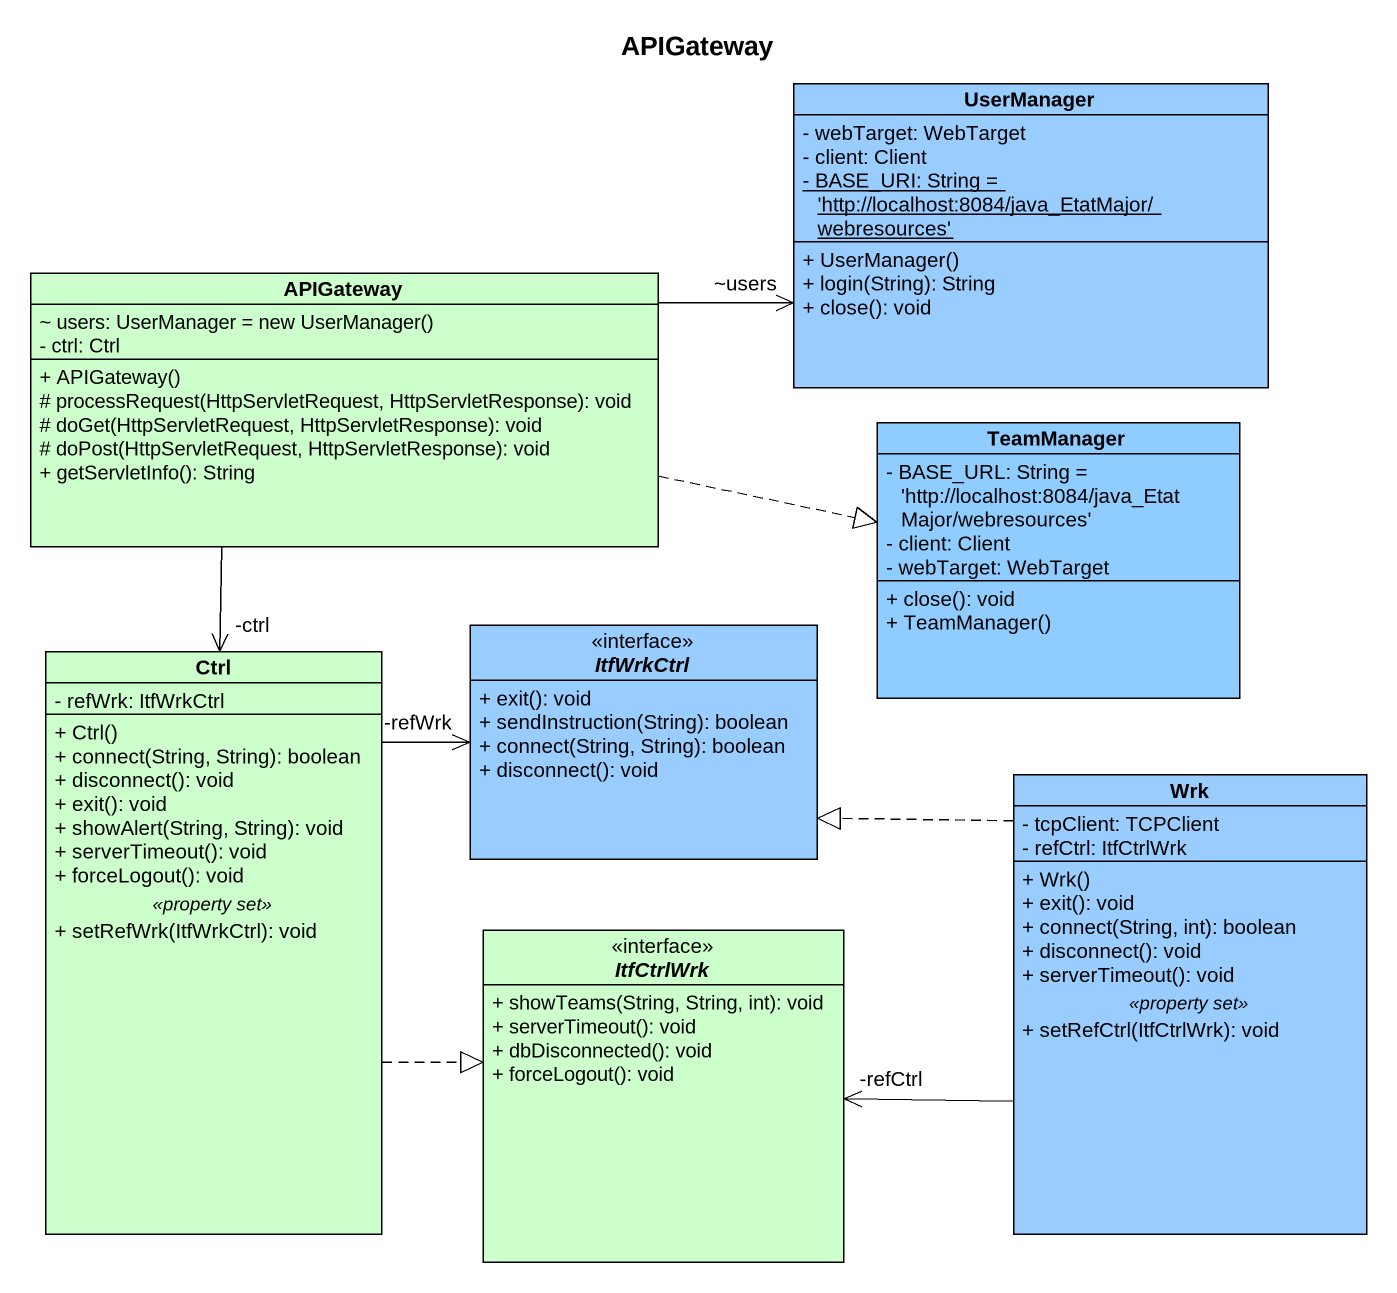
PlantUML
@startuml
title APIGateway
hide circle
hide empty members
skinparam classAttributeIconSize 0
class UserManager #99CCFF {
  - webTarget: WebTarget
  - client: Client
  {static} - BASE_URI: String = 'http://localhost:8084/java_EtatMajor/webresources'
  + UserManager()
  + login(String): String
  + close(): void
}
class APIGateway #CCFFCC {
  {field} ~ users: UserManager = new UserManager()
  - ctrl: Ctrl
  + APIGateway()
  # processRequest(HttpServletRequest, HttpServletResponse): void
  # doGet(HttpServletRequest, HttpServletResponse): void
  # doPost(HttpServletRequest, HttpServletResponse): void
  + getServletInfo(): String
}
class TeamManager #8FCCFF {
  - BASE_URL: String = 'http://localhost:8084/java_EtatMajor/webresources'
  - client: Client
  - webTarget: WebTarget
  + close(): void
  + TeamManager()
}
interface ItfWrkCtrl #99CCFF {
  + exit(): void
  + sendInstruction(String): boolean
  + connect(String, String): boolean
  + disconnect(): void
}
class Ctrl #CCFFCC {
  - refWrk: ItfWrkCtrl
  --
  + Ctrl()
  + connect(String, String): boolean
  + disconnect(): void
  + exit(): void
  + showAlert(String, String): void
  + serverTimeout(): void
  + forceLogout(): void
  .. <<property set>> ..
  + setRefWrk(ItfWrkCtrl): void
}
class Wrk #99CCFF {
  - tcpClient: TCPClient
  - refCtrl: ItfCtrlWrk
  --
  + Wrk()
  + exit(): void
  + connect(String, int): boolean
  + disconnect(): void
  + serverTimeout(): void
  .. <<property set>> ..
  + setRefCtrl(ItfCtrlWrk): void
}
interface ItfCtrlWrk #CCFFCC {
  + showTeams(String, String, int): void
  + serverTimeout(): void
  + dbDisconnected(): void
  + forceLogout(): void
}
APIGateway -right-> "~users" UserManager
APIGateway .right.|> TeamManager
APIGateway --> "-ctrl" Ctrl
Ctrl -right-> "-refWrk" ItfWrkCtrl
Ctrl .right.|> ItfCtrlWrk
Wrk .left.|> ItfWrkCtrl
Wrk -left-> "-refCtrl" ItfCtrlWrk
@enduml
